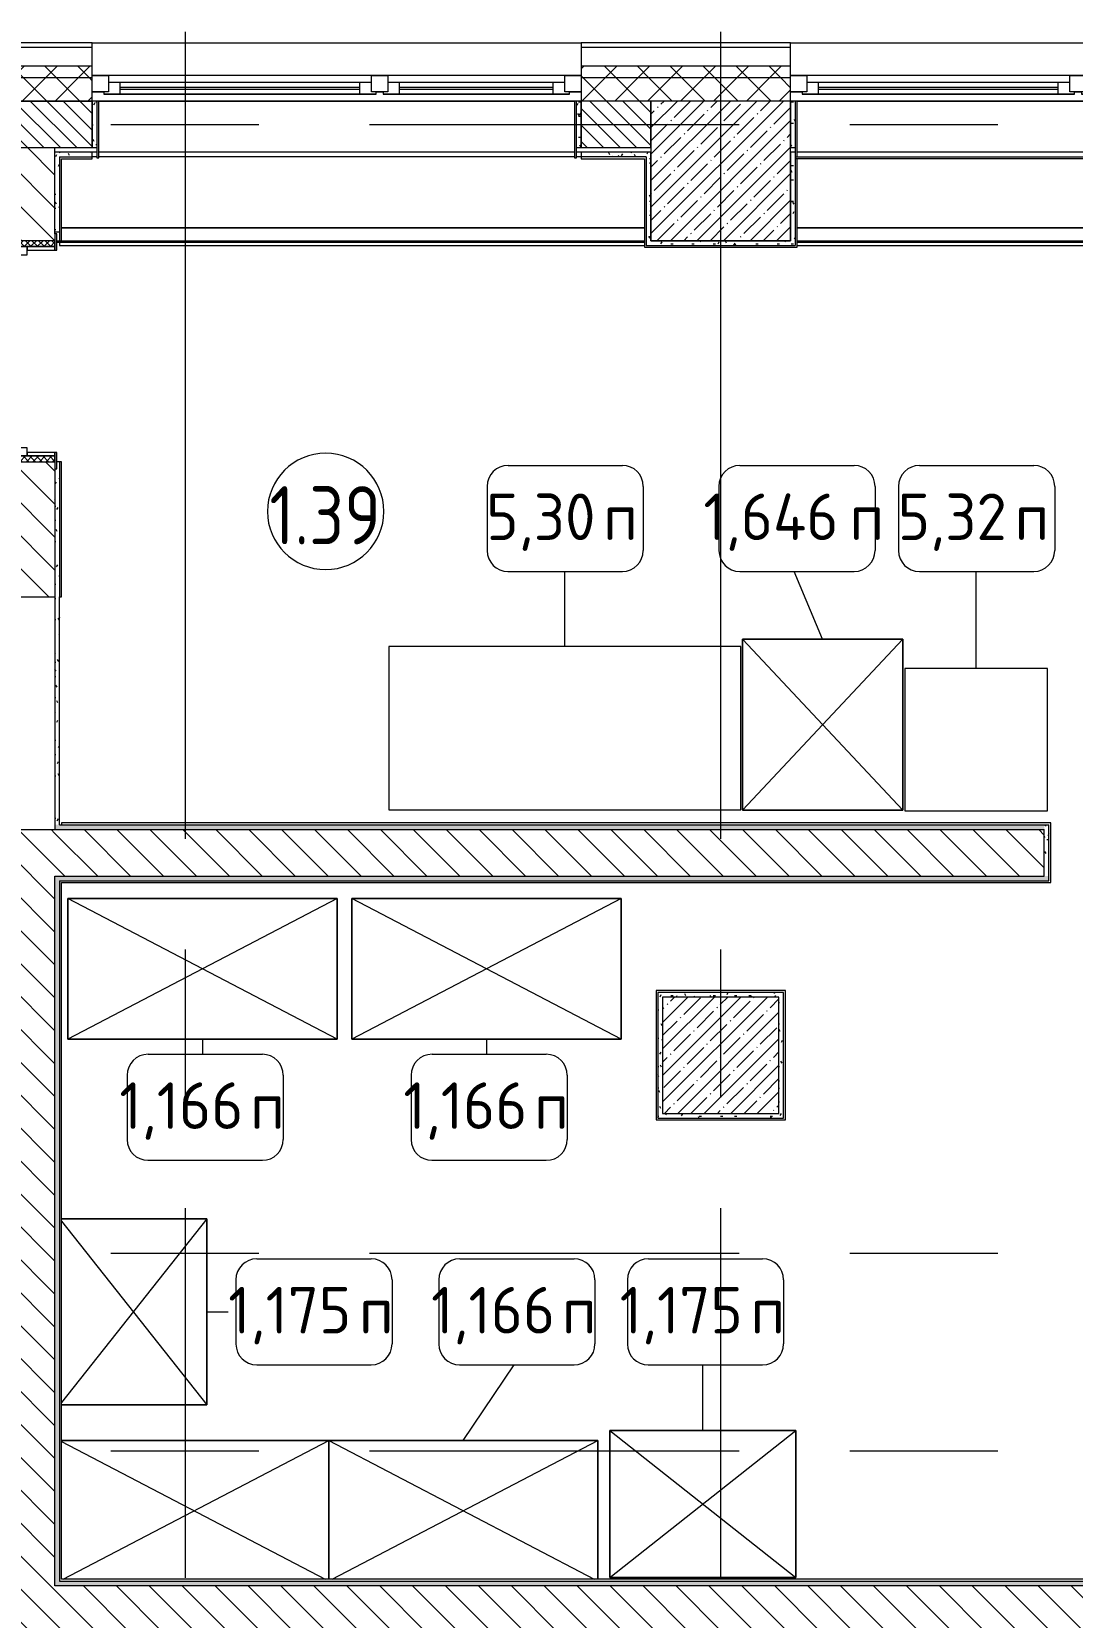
# Model space of a CAD drawing. Header units: millimetres. Extents: x 35840 to 252964, y -8553 to 29000.
# Drawn here: x 51500 to 55970, y 20585 to 27398 of the extents above; entities that cross this region are included whole.
import ezdxf

# ---------------------------------------------------------------- set-up
doc = ezdxf.new("R2010")
doc.units = ezdxf.units.MM
doc.linetypes.add('Осевая', pattern=[3175, 635, -476.25, 1587.5, -476.25])
doc.linetypes.add('Штрих короткий', pattern=[300, 150, -150])
for name, color, linetype, lineweight in [('A-AREA-IDEN', 7, 'Continuous', 9), ('A-DOOR', 7, 'Continuous', 9), ('A-DOOR-FRAM-2', 7, 'Continuous', 9), ('A-GLAZ', 7, 'Continuous', 9), ('A-GLAZ-1', 7, 'Continuous', 13), ('A-WALL', 7, 'Continuous', 9), ('I-FURN-IDEN', 7, 'Continuous', 9), ('I-WALL', 7, 'Continuous', 9), ('S-COLS', 7, 'Continuous', 9), ('Оси', 7, 'Continuous', 9), ('Оси-2', 7, 'Осевая', 9)]:
    doc.layers.add(name, color=color, linetype=linetype, lineweight=lineweight)
for name, color, linetype, lineweight, true_color in [('A-DOOR-1', 7, 'Continuous', 9, 0xc0c0c0), ('A-DOOR-3', 7, 'Штрих короткий', 9, 0xc0c0c0), ('A-DOOR-FRAM-1', 7, 'Continuous', 9, 0xc0c0c0), ('A-WALL-1', 9, 'Continuous', 9, 0x808080), ('A-WALL-FNSH-1', 9, 'Continuous', 9, 0x808080), ('I-FURN-1', 9, 'Continuous', 9, 0x808080)]:
    doc.layers.add(name, color=color, linetype=linetype, lineweight=lineweight, true_color=true_color)
doc.styles.add('GOST Common', font='GOST_Common.ttf', dxfattribs={"height": 200})
doc.styles.add('GOST Common_1', font='GOST_Common.ttf', dxfattribs={"width": 0.9, "height": 250})
pattern_1 = [(135, (600, 0), (-70.71068, -70.71068), [])]
pattern_2 = [(45, (600, 0), (-70.71068, 70.71068), []), (135, (600, 0), (-70.71068, -70.71068), [])]
pattern_3 = [(0, (600, 0), (121.92, 30.48), [10.058, -81.382, 10.058, -81.382, -487.68]), (0, (600, 0), (121.92, 30.48), [-182.88, 10.058, -172.822, 10.058, -81.382, -213.36]), (0, (600, 0), (121.92, 30.48), [-457.2, 10.058, -50.902, 10.058, -142.342]), (120, (645.72, 15.24), (-87.356454, 90.345817), [10.058, -81.382, 10.058, -81.382, -487.68]), (120, (645.72, 15.24), (-87.356454, 90.345817), [-182.88, 10.058, -172.822, 10.058, -81.382, -213.36]), (120, (645.72, 15.24), (-87.356454, 90.345817), [-457.2, 10.058, -50.902, 10.058, -142.342]), (240, (660.96, 76.2), (-34.563546, -120.825817), [10.058, -81.382, 10.058, -81.382, -487.68]), (240, (660.96, 76.2), (-34.563546, -120.825817), [-182.88, 10.058, -172.822, 10.058, -81.382, -213.36]), (240, (660.96, 76.2), (-34.563546, -120.825817), [-457.2, 10.058, -50.902, 10.058, -142.342])]

# ---------------------------------------------------------------- blocks, each defined once
blk = doc.blocks.new('BSC_Колонна _Прямоугольная - 500х500-33455413-План расстановки мебели и оборудования 1 этажа в осях 12-23')
at = {"layer": 'S-COLS'}
h = blk.add_hatch(dxfattribs=at)
h.set_pattern_fill('FP_59', color=256, style=0, pattern_type=2)
h.set_pattern_definition([(45, (-53860, -23000), (-57.02463, 57.02463), []), (45, (-53802.975, -23000), (-57.02463, 57.02463), [100.806, -20.161, 3.353, -16.808])])
h.paths.add_polyline_path([(-250, -250), (250, -250), (250, 250), (-250, 250)])
for p, q in [((250, 250), (-250, 250)), ((-250, 250), (-250, -250)), ((250, -250), (250, 250)), ((-250, -250), (250, -250))]:
    blk.add_line(p, q, dxfattribs=at)
blk = doc.blocks.new('120_Окно_СКБ_2Ст - 120_Окно_СКБ_2Ст 2100х2400 _мал створка справа_-19092174-План расстановки мебели и оборудования 1 этажа в осях 12-23')
at = {"layer": 'A-GLAZ'}
for p, q in [((1050, -5), (-1050, -5)), ((-930, -55), (100, -55)), ((100, -65), (-930, -65)), ((270, -55), (930, -55)), ((930, -65), (270, -65)), ((-1050, -75), (-1000, -75)), ((170, -75), (200, -75)), ((1000, -75), (1050, -75))]:
    blk.add_line(p, q, dxfattribs=at)
at = {"layer": 'A-GLAZ-1'}
for p, q in [((-1050, -75), (-1050, -5)), ((-1050, -5), (-980, -5)), ((-980, -5), (-980, -75)), ((150, -35), (-980, -35)), ((-980, -35), (-980, -75)), ((-930, -85), (-930, -35)), ((100, -85), (100, -35)), ((150, -75), (150, -5)), ((150, -5), (220, -5)), ((150, -75), (150, -35)), ((220, -5), (220, -75)), ((980, -35), (220, -35)), ((220, -35), (220, -75)), ((270, -85), (270, -35)), ((930, -85), (930, -35)), ((980, -75), (980, -5)), ((980, -5), (1050, -5)), ((980, -75), (980, -35)), ((1050, -5), (1050, -75)), ((-980, -75), (-1050, -75)), ((-980, -75), (-1000, -75)), ((-1000, -75), (-1000, -85)), ((-1000, -85), (170, -85)), ((170, -85), (-1000, -85)), ((220, -75), (150, -75)), ((170, -75), (150, -75)), ((170, -85), (170, -75)), ((220, -75), (200, -75)), ((200, -75), (200, -85)), ((200, -85), (1000, -85)), ((1000, -85), (200, -85)), ((1050, -75), (980, -75)), ((1000, -75), (980, -75)), ((1000, -85), (1000, -75))]:
    blk.add_line(p, q, dxfattribs=at)
blk = doc.blocks.new('110_Дверь_СКБ_1Ст_Внутренняя1 - Д-26л 950х2100 EIW30-32941023-План расстановки мебели и оборудования 1 этажа в осях 12-23')
at = {"layer": 'A-DOOR'}
h = blk.add_hatch(dxfattribs=at)
h.set_pattern_fill('FP_30', color=256, style=0, pattern_type=2)
h.set_pattern_definition([(135, (1826.41, 164.685), (-14.14214, -14.14214), []), (225, (1826.41, 164.685), (14.14214, -14.14214), [])])
h.paths.add_polyline_path([(462.5, -100), (487.5, -100), (487.5, 100), (462.5, 100), (462.5, 15.1)])
at = {"layer": 'A-DOOR-FRAM-2'}
h = blk.add_hatch(dxfattribs=at)
h.set_pattern_fill('FP_31', color=256, style=0, pattern_type=2)
h.set_pattern_definition([(45, (-296.384, 164.685), (-14.1421, 14.1421), []), (135, (-296.384, 164.685), (-14.1421, -14.1421), [])])
h.paths.add_polyline_path([(-462.5, -100), (-437.5, -100), (-437.5, 100), (-462.5, 100), (-462.5, 15.1)])
at = {"layer": 'A-DOOR-1'}
for p, q in [((437.5, 950), (397.5, 950)), ((397.5, 950), (397.5, 100)), ((437.5, 100), (437.5, 950)), ((397.5, 100), (437.5, 100))]:
    blk.add_line(p, q, dxfattribs=at)
blk.add_arc((437.5, 100), 850, 90, 180, dxfattribs=at)
at = {"layer": 'A-DOOR-FRAM-1'}
for p, q in [((-422.5, 108), (-492.5, 108)), ((-492.5, 108), (-492.5, 100)), ((-492.5, 100), (-422.5, 100)), ((-437.5, 100), (-462.5, 100)), ((-462.5, 100), (-462.5, -100)), ((-412.5, 100), (-437.5, 100)), ((-437.5, 100), (-437.5, 20)), ((-437.5, -100), (-437.5, 100)), ((-422.5, 100), (-437.5, 100)), ((-437.5, 100), (-437.5, 99)), ((-437.5, 99), (-422.5, 99)), ((-422.5, 100), (-422.5, 108)), ((-422.5, 99), (-422.5, 100)), ((-412.5, 60), (-412.5, 100)), ((437.5, 100), (437.5, 60)), ((462.5, 100), (437.5, 100)), ((517.5, 108), (447.5, 108)), ((447.5, 108), (447.5, 100)), ((462.5, 100), (447.5, 100)), ((447.5, 100), (447.5, 99)), ((447.5, 100), (517.5, 100)), ((447.5, 99), (462.5, 99)), ((462.5, 20), (462.5, 100)), ((487.5, 100), (462.5, 100)), ((462.5, 100), (462.5, -100)), ((462.5, 99), (462.5, 100)), ((487.5, -100), (487.5, 100)), ((517.5, 100), (517.5, 108)), ((-437.5, 20), (-402.5, 20)), ((-422.5, 20), (-437.5, 20)), ((-437.5, 20), (-437.5, -100)), ((-422.5, -100), (-422.5, 20)), ((-402.5, 60), (-412.5, 60)), ((-402.5, 20), (-402.5, 60)), ((437.5, 60), (427.5, 60)), ((427.5, 60), (427.5, 20)), ((427.5, 20), (462.5, 20)), ((462.5, 20), (447.5, 20)), ((447.5, 20), (447.5, -100)), ((462.5, -100), (462.5, 20)), ((-422.5, -100), (-492.5, -100)), ((-492.5, -100), (-492.5, -108)), ((-492.5, -108), (-422.5, -108)), ((-462.5, -100), (-437.5, -100)), ((-437.5, -100), (-422.5, -100)), ((-422.5, -108), (-422.5, -100)), ((447.5, -100), (462.5, -100)), ((517.5, -100), (447.5, -100)), ((447.5, -100), (447.5, -108)), ((447.5, -108), (517.5, -108)), ((462.5, -100), (487.5, -100)), ((517.5, -108), (517.5, -100))]:
    blk.add_line(p, q, dxfattribs=at)
blk = doc.blocks.new('DOR_Проход в стене_Прямоугольный - 1000x1500-23441848-План расстановки мебели и оборудования 1 этажа в осях 12-23')
at = {"layer": 'A-DOOR-3'}
for p, q in [((500, 100), (-500, 100)), ((500, -100), (-500, -100))]:
    blk.add_line(p, q, dxfattribs=at)
blk = doc.blocks.new('Шкаф параметрический - 1_175п-25545211-План расстановки мебели и оборудования 1 этажа в осях 12-23')
at = {"layer": 'I-FURN-1'}
for p, q in [((0, 632), (789.9, 8)), ((800, 632), (0, 632)), ((0, 632), (0, 8)), ((0, 8), (0, 632)), ((0, 632), (800, 632)), ((10.1, 8), (800, 632)), ((800, 8), (800, 632)), ((800, 632), (800, 8))]:
    blk.add_line(p, q, dxfattribs=at)
blk = doc.blocks.new('Шкаф параметрический - 1_166п-25545423-План расстановки мебели и оборудования 1 этажа в осях 12-23')
at = {"layer": 'I-FURN-1'}
for p, q in [((0, 0), (1156, 605)), ((0, 605), (1156, 0)), ((1156, 605), (0, 605)), ((0, 605), (0, 0)), ((0, 0), (0, 605)), ((0, 605), (1156, 605)), ((1156, 0), (1156, 605)), ((1156, 605), (1156, 0)), ((0, 0), (1156, 0)), ((1156, 0), (0, 0))]:
    blk.add_line(p, q, dxfattribs=at)
blk = doc.blocks.new('Шкаф параметрический - 1_166п-V154-План расстановки мебели и оборудования 1 этажа в осях 12-23')
at = {"layer": 'I-FURN-1'}
for p, q in [((1156, 605), (8, 605)), ((8, 605), (1156, 605)), ((8, 600.8), (1140.7, 8)), ((15.3, 8), (1156, 605)), ((1156, 8), (1156, 605)), ((1156, 605), (1156, 8))]:
    blk.add_line(p, q, dxfattribs=at)
blk = doc.blocks.new('Шкаф параметрический - 1_166п-V155-План расстановки мебели и оборудования 1 этажа в осях 12-23')
at = {"layer": 'I-FURN-1'}
for p, q in [((0, 605), (1140.7, 8)), ((1156, 605), (0, 605)), ((0, 605), (0, 8)), ((0, 8), (0, 605)), ((0, 605), (1156, 605)), ((15.3, 8), (1156, 605)), ((1156, 8), (1156, 605)), ((1156, 605), (1156, 8))]:
    blk.add_line(p, q, dxfattribs=at)
blk = doc.blocks.new('Шкаф параметрический - 1_175п-V156-План расстановки мебели и оборудования 1 этажа в осях 12-23')
at = {"layer": 'I-FURN-1'}
for p, q in [((0, 0), (800, 632)), ((0, 632), (800, 0)), ((800, 632), (0, 632)), ((0, 632), (0, 0)), ((0, 0), (0, 632)), ((0, 632), (800, 632)), ((800, 0), (800, 632)), ((800, 632), (800, 0)), ((0, 0), (800, 0)), ((800, 0), (0, 0))]:
    blk.add_line(p, q, dxfattribs=at)
blk = doc.blocks.new('Стол базовый прямоугольный - 5_30п-25546053-План расстановки мебели и оборудования 1 этажа в осях 12-23')
at = {"layer": 'I-FURN-1'}
for p, q in [((756, 351), (-756, 351)), ((-756, 351), (-756, -351)), ((756, -351), (756, 351)), ((-756, -351), (756, -351))]:
    blk.add_line(p, q, dxfattribs=at)
blk = doc.blocks.new('Стол базовый прямоугольный - 5_32п-25546122-План расстановки мебели и оборудования 1 этажа в осях 12-23')
at = {"layer": 'I-FURN-1'}
for p, q in [((306, 305.5), (-306, 305.5)), ((-306, 305.5), (-306, -305.5)), ((306, -305.5), (306, 305.5)), ((-306, -305.5), (306, -305.5))]:
    blk.add_line(p, q, dxfattribs=at)
blk = doc.blocks.new('Шкаф параметрический - 1_146п-25555661-План расстановки мебели и оборудования 1 этажа в осях 12-23')
at = {"layer": 'I-FURN-1'}
for p, q in [((0, 0), (688.5, 734.4)), ((0, 734.4), (688.5, 0)), ((688.5, 734.4), (0, 734.4)), ((0, 734.4), (0, 0)), ((0, 0), (0, 734.4)), ((0, 734.4), (688.5, 734.4)), ((688.5, 0), (688.5, 734.4)), ((688.5, 734.4), (688.5, 0)), ((0, 0), (688.5, 0)), ((688.5, 0), (0, 0))]:
    blk.add_line(p, q, dxfattribs=at)
blk = doc.blocks.new('Зашивка приборов отопления7 - Зашивка приборов отопления-33277170-План расстановки мебели и оборудования 1 этажа в осях 12-23')
at = {"layer": 'A-WALL'}
for p, q in [((51780, 26880), (51760, 26880)), ((53832, 26880), (51788, 26880)), ((53860, 26880), (53840, 26880)), ((51619.5, 26537.5), (51619.5, 26480)), ((51628, 26555), (54132, 26555)), ((54132, 26555), (51628, 26555)), ((51619.5, 26480), (54132, 26480))]:
    blk.add_line(p, q, dxfattribs=at)
blk = doc.blocks.new('Зашивка приборов отопления8 - Зашивка приборов отопления-33277697-План расстановки мебели и оборудования 1 этажа в осях 12-23')
at = {"layer": 'A-WALL'}
for p, q in [((52060.5, 26860), (52060.5, 26852)), ((54112, 26880), (52068, 26880)), ((52068, 26555), (54112, 26555)), ((54112, 26555), (52068, 26555)), ((52068, 26480), (54112, 26480))]:
    blk.add_line(p, q, dxfattribs=at)
blk = doc.blocks.new('Марка_Мебель - В прямоуг_Balcon_Марка-25523697-План расстановки мебели и оборудования 1 этажа в осях 12-23')
at = {"layer": 'I-FURN-IDEN'}
for p, q in [((-2.455, 2.278), (2.455, 2.278)), ((-3.355, 1.378), (-3.355, -1.384)), ((3.355, 1.378), (3.355, -1.378)), ((-2.461, -2.278), (2.455, -2.278))]:
    blk.add_line(p, q, dxfattribs=at)
for centre, radius, start, end in [((-2.455, 1.378), 0.9, 90, 180), ((2.455, 1.378), 0.9, 0, 90), ((-2.461, -1.384), 0.893, 180, 270), ((2.455, -1.378), 0.9, 270, 0)]:
    blk.add_arc(centre, radius, start, end, dxfattribs=at)
blk = doc.blocks.new('Марка_Помещения - Номер-25198446-План расстановки мебели и оборудования 1 этажа в осях 12-23')
at = {"layer": 'A-AREA-IDEN'}
for start, end in [(360, 180), (180, 360)]:
    blk.add_arc((0, 0), 2.5, start, end, dxfattribs=at)

msp = doc.modelspace()

# ---------------------------------------------------------------- hatches: boundary and pattern name
at = {"layer": 'A-WALL'}
h = msp.add_hatch(dxfattribs=at)
h.set_pattern_fill('FP_17', color=256, style=0, pattern_type=2)
h.set_pattern_definition(pattern_2)
h.paths.add_polyline_path([(84490.7, 27200), (84490.7, 27250), (80350, 27250), (80350, 27200), (83370.4, 27200)])
h.paths.add_polyline_path([(76848.4, 27200), (77250, 27200), (77250, 27250), (76350, 27250), (76350, 27200)])
h.paths.add_polyline_path([(74250, 27200), (74250, 27250), (72910, 27250), (72910, 27200), (73949.7, 27200)])
h.paths.add_polyline_path([(70810, 27200), (70810, 27250), (68210, 27250), (68210, 27200), (70326.3, 27200)])
h.paths.add_polyline_path([(67110, 27200), (67110, 27250), (66160, 27250), (66160, 27200), (66703, 27200)])
h.paths.add_polyline_path([(61060, 27200), (61060, 27250), (60005, 27250), (60005, 27200), (60180.9, 27200)])
h.paths.add_polyline_path([(57705, 27200), (57705, 27250), (56860, 27250), (56860, 27200), (57282.2, 27200)])
h.paths.add_polyline_path([(54383.5, 27200), (54760, 27200), (54760, 27250), (53860, 27250), (53860, 27200)])
h.paths.add_polyline_path([(51760, 27200), (51760, 27250), (50860, 27250), (50860, 27200), (51484.9, 27200)])
h.paths.add_polyline_path([(48586.2, 27200), (48760, 27200), (48760, 27250), (47660, 27250), (47660, 27200), (47861.5, 27200)])
h.paths.add_polyline_path([(44560, 27200), (44560, 27250), (42160, 27250), (42160, 27200), (44238.1, 27200)])
h = msp.add_hatch(dxfattribs=at)
h.set_pattern_fill('FP_17', color=256, style=0, pattern_type=2)
h.set_pattern_definition(pattern_2)
h.paths.add_polyline_path([(84490.7, 27100), (84490.7, 27200), (80350, 27200), (80350, 27100), (83370.4, 27100)])
h.paths.add_polyline_path([(77250, 27100), (77250, 27200), (76350, 27200), (76350, 27100), (76848.4, 27100)])
h.paths.add_polyline_path([(74250, 27100), (74250, 27200), (72910, 27200), (72910, 27100), (74040, 27100)])
h.paths.add_polyline_path([(70310, 27100), (70810, 27100), (70810, 27200), (68210, 27200), (68210, 27110), (68242, 27110), (68242, 27102), (68210, 27102), (68210, 27100), (68877, 27100)])
h.paths.add_polyline_path([(67060, 27100), (67110, 27100), (67110, 27102), (67078, 27102), (67078, 27110), (67110, 27110), (67110, 27200), (66160, 27200), (66160, 27100), (66760, 27100)])
h.paths.add_polyline_path([(60760, 27100), (61060, 27100), (61060, 27200), (60005, 27200), (60005, 27100), (60180.9, 27100)])
h.paths.add_polyline_path([(57282.2, 27100), (57705, 27100), (57705, 27200), (56860, 27200), (56860, 27100)])
h.paths.add_polyline_path([(54383.5, 27100), (54760, 27100), (54760, 27200), (53860, 27200), (53860, 27100), (54160, 27100)])
h.paths.add_polyline_path([(51760, 27100), (51760, 27200), (50860, 27200), (50860, 27100), (51484.9, 27100)])
h.paths.add_polyline_path([(48760, 27100), (48760, 27200), (47660, 27200), (47660, 27100), (48586.2, 27100)])
h.paths.add_polyline_path([(44560, 27100), (44560, 27200), (42160, 27200), (42160, 27100), (44238.1, 27100)])
h = msp.add_hatch(dxfattribs=at)
h.set_pattern_fill('FP_21', color=256, style=0, pattern_type=2)
h.set_pattern_definition([(135, (600, 0), (-35.35534, -35.35534), [])])
h.paths.add_polyline_path([(80650, 26900), (80650, 27100), (80350, 27100), (80350, 26900), (80471.7, 26900)])
h.paths.add_polyline_path([(76350, 26900), (76750, 26900), (76750, 27100), (76350, 27100)])
h.paths.add_polyline_path([(73540, 26900), (73540, 27100), (72910, 27100), (72910, 26900), (73225, 26900)])
h.paths.add_polyline_path([(74250, 26900), (74250, 27100), (74040, 27100), (74040, 26900)])
h.paths.add_polyline_path([(70310, 26900), (70310, 27100), (68206, 27100), (68206, 26900), (68877, 26900)])
h.paths.add_polyline_path([(66760, 26900), (67060, 26900), (67060, 27100), (66760, 27100), (66760, 27095.5)])
h.paths.add_polyline_path([(60760, 26900), (61060, 26900), (61060, 27100), (60760, 27100)])
h.paths.add_polyline_path([(60160, 26900), (60160, 27100), (60005, 27100), (60005, 26900)])
h.paths.add_polyline_path([(57644.6, 26900), (57705, 26900), (57705, 27100), (56860, 27100), (56860, 26900), (57550, 26900)])
h.paths.add_polyline_path([(54021.2, 26900), (54160, 26900), (54160, 27100), (53860, 27100), (53860, 26900)])
h.paths.add_polyline_path([(51600, 26900), (51760, 26900), (51760, 27100), (50860, 27100), (50860, 26900), (51484.9, 26900)])
h.paths.add_polyline_path([(47680.3, 26900), (48160, 26900), (48160, 27100), (47660, 27100), (47660, 26900)])
h.paths.add_polyline_path([(44560, 26900), (44560, 27100), (42760, 27100), (42760, 26900), (44238.1, 26900)])
at = {"layer": 'I-WALL'}
h = msp.add_hatch(dxfattribs=at)
h.set_pattern_fill('FP_85', color=256, style=0, pattern_type=2)
h.set_pattern_definition(pattern_3)
h.paths.add_polyline_path([(51780, 26900), (51780, 27100), (51760, 27100), (51760, 26900)])
h = msp.add_hatch(dxfattribs=at)
h.set_pattern_fill('FP_85', color=256, style=0, pattern_type=2)
h.set_pattern_definition(pattern_3)
h.paths.add_polyline_path([(53860, 26900), (53860, 27100), (53840, 27100), (53840, 26900)])
h = msp.add_hatch(dxfattribs=at)
h.set_pattern_fill('FP_85', color=256, style=0, pattern_type=2)
h.set_pattern_definition(pattern_3)
h.paths.add_polyline_path([(54780, 26900), (54780, 27100), (54760, 27100), (54760, 26900)])
h = msp.add_hatch(dxfattribs=at)
h.set_pattern_fill('FP_20', color=256, style=0, pattern_type=2)
h.set_pattern_definition(pattern_1)
h.paths.add_polyline_path([(51600, 20520), (51600, 23970), (51400, 23970), (51400, 20520), (51484.9, 20520)])
h.paths.add_polyline_path([(51484.9, 24970), (51600, 24970), (51600, 25550), (51400, 25550), (51400, 24970)])
h.paths.add_polyline_path([(51600, 26500), (51600, 26900), (51400, 26900), (51400, 26500), (51484.9, 26500)])
h = msp.add_hatch(dxfattribs=at)
h.set_pattern_fill('FP_85', color=256, style=0, pattern_type=2)
h.set_pattern_definition(pattern_3)
h.paths.add_polyline_path([(51620, 23990), (51620, 25550), (51608, 25550), (51608, 25520), (51600, 25520), (51600, 23990), (51608, 23990)])
h.paths.add_polyline_path([(51620, 26537.5), (51620, 26880), (51600, 26880), (51600, 26537.5)])
h = msp.add_hatch(dxfattribs=at)
h.set_pattern_fill('FP_85', color=256, style=0, pattern_type=2)
h.set_pattern_definition(pattern_3)
h.paths.add_polyline_path([(54160, 26860), (54160, 26880), (53860, 26880), (53860, 26860), (54140, 26860)])
h.paths.add_polyline_path([(51760, 26860), (51760, 26880), (51620, 26880), (51620, 26860), (51640.9, 26860)])
h = msp.add_hatch(dxfattribs=at)
h.set_pattern_fill('FP_85', color=256, style=0, pattern_type=2)
h.set_pattern_definition(pattern_3)
h.paths.add_polyline_path([(54140, 26480), (54160, 26480), (54160, 26860), (54140, 26860), (54140, 26578.4)])
h = msp.add_hatch(dxfattribs=at)
h.set_pattern_fill('FP_85', color=256, style=0, pattern_type=2)
h.set_pattern_definition(pattern_3)
h.paths.add_polyline_path([(54760, 26500), (54780, 26500), (54780, 26880), (54760, 26880), (54760, 26578.4)])
h = msp.add_hatch(dxfattribs=at)
h.set_pattern_fill('FP_85', color=256, style=0, pattern_type=2)
h.set_pattern_definition(pattern_3)
h.paths.add_polyline_path([(54160, 26480), (54780, 26480), (54780, 26500), (54160, 26500)])
h = msp.add_hatch(dxfattribs=at)
h.set_pattern_fill('FP_85', color=256, style=0, pattern_type=2)
h.set_pattern_definition(pattern_3)
h.paths.add_polyline_path([(55850, 23970), (55850, 23990), (51600, 23990), (51600, 23970), (55832.9, 23970)])
h = msp.add_hatch(dxfattribs=at)
h.set_pattern_fill('FP_85', color=256, style=0, pattern_type=2)
h.set_pattern_definition(pattern_3)
h.paths.add_polyline_path([(55870, 23770), (55870, 23990), (55850, 23990), (55850, 23770)])
h = msp.add_hatch(dxfattribs=at)
h.set_pattern_fill('FP_20', color=256, style=0, pattern_type=2)
h.set_pattern_definition(pattern_1)
h.paths.add_polyline_path([(55850, 23770), (55850, 23970), (51600, 23970), (51600, 23770), (55832.9, 23770)])
h = msp.add_hatch(dxfattribs=at)
h.set_pattern_fill('FP_85', color=256, style=0, pattern_type=2)
h.set_pattern_definition(pattern_3)
h.paths.add_polyline_path([(51620, 20740), (51620, 23770), (51600, 23770), (51600, 20740)])
h = msp.add_hatch(dxfattribs=at)
h.set_pattern_fill('FP_85', color=256, style=0, pattern_type=2)
h.set_pattern_definition(pattern_3)
h.paths.add_polyline_path([(55870, 23750), (55870, 23770), (51620, 23770), (51620, 23750), (55832.9, 23750)])
h = msp.add_hatch(dxfattribs=at)
h.set_pattern_fill('FP_85', color=256, style=0, pattern_type=2)
h.set_pattern_definition(pattern_3)
h.paths.add_polyline_path([(54710, 23250), (54710, 23270), (54190, 23270), (54190, 23250), (54210, 23250)])
h = msp.add_hatch(dxfattribs=at)
h.set_pattern_fill('FP_85', color=256, style=0, pattern_type=2)
h.set_pattern_definition(pattern_3)
h.paths.add_polyline_path([(54210, 22730), (54210, 23250), (54190, 23250), (54190, 22730)])
h = msp.add_hatch(dxfattribs=at)
h.set_pattern_fill('FP_85', color=256, style=0, pattern_type=2)
h.set_pattern_definition(pattern_3)
h.paths.add_polyline_path([(54730, 22750), (54730, 23270), (54710, 23270), (54710, 22750)])
h = msp.add_hatch(dxfattribs=at)
h.set_pattern_fill('FP_85', color=256, style=0, pattern_type=2)
h.set_pattern_definition(pattern_3)
h.paths.add_polyline_path([(54710, 22730), (54730, 22730), (54730, 22750), (54210, 22750), (54210, 22730)])
h = msp.add_hatch(dxfattribs=at)
h.set_pattern_fill('FP_85', color=256, style=0, pattern_type=2)
h.set_pattern_definition(pattern_3)
h.paths.add_polyline_path([(57930, 20720), (57930, 20740), (51600, 20740), (51600, 20720), (57282.2, 20720)])
h = msp.add_hatch(dxfattribs=at)
h.set_pattern_fill('FP_20', color=256, style=0, pattern_type=2)
h.set_pattern_definition(pattern_1)
h.paths.add_polyline_path([(58130, 20520), (58130, 20720), (51600, 20720), (51600, 20520), (58006.9, 20520)])
at = {"layer": 'S-COLS'}
h = msp.add_hatch(dxfattribs=at)
h.set_pattern_fill('FP_1', color=256, style=0, pattern_type=2)
h.set_pattern_definition([(45, (600, 0), (-57.02463, 57.02463), []), (45, (657.025, 0), (-57.02463, 57.02463), [100.806, -20.161, 3.353, -16.808])])
h.paths.add_polyline_path([(54160, 26500), (54760, 26500), (54760, 27100), (54160, 27100), (54160, 26578.4)])

# ---------------------------------------------------------------- linework, layer by layer
at = {"layer": 'A-WALL'}
for p, q in [((51760, 27330), (50860, 27330)), ((51760, 27350), (53860, 27350)), ((54760, 27330), (53860, 27330)), ((54760, 27350), (56860, 27350)), ((51760, 27250), (50860, 27250)), ((51760, 27200), (50860, 27200)), ((54760, 27250), (53860, 27250)), ((54760, 27200), (53860, 27200)), ((51760, 27100), (50860, 27100)), ((50860, 27100), (51760, 27100)), ((53832, 27100), (51788, 27100)), ((54160, 27100), (53860, 27100)), ((54160, 26900), (54160, 27100)), ((56832, 27100), (54788, 27100)), ((51620, 26860), (51760, 26860)), ((51620, 26860), (51620, 26537.5)), ((54140, 26860), (53860, 26860)), ((54140, 26860), (54140, 26480)), ((54780, 26880), (54780, 26480)), ((51620, 23990), (55870, 23990)), ((51380, 23970), (55850, 23970)), ((55850, 23770), (55850, 23970)), ((51600, 23770), (55850, 23770)), ((51620, 23750), (55870, 23750)), ((51620, 23750), (51620, 20740)), ((51620, 20740), (57910, 20740))]:
    msp.add_line(p, q, dxfattribs=at)
at = {"layer": 'A-WALL-1'}
for p, q in [((51760, 27100), (51760, 27330)), ((53860, 27330), (53860, 27100)), ((54760, 27100), (54760, 27330)), ((51760, 26900), (51760, 27100)), ((51780, 27100), (51760, 27100)), ((51760, 27100), (51760, 26900)), ((53860, 27100), (53840, 27100)), ((53860, 27100), (53860, 26900)), ((53860, 26900), (53860, 27100)), ((54780, 27100), (53860, 27100)), ((54760, 27100), (54760, 26900)), ((50840, 26900), (51760, 26900)), ((51600, 26530), (51600, 26900)), ((51760, 26880), (51600, 26880)), ((51760, 26900), (51780, 26900)), ((51760, 26860), (51760, 26880)), ((53840, 26900), (53860, 26900)), ((53860, 26900), (54160, 26900)), ((54160, 26880), (53860, 26880)), ((53860, 26880), (53860, 26860)), ((54160, 26500), (54160, 26880)), ((54760, 26900), (54780, 26900)), ((54780, 26880), (54760, 26880)), ((54760, 26880), (54760, 26500)), ((51600, 26537.5), (51620, 26537.5)), ((54140, 26480), (54780, 26480)), ((54760, 26500), (54160, 26500)), ((51620, 25550), (51608, 25550)), ((51600, 25520), (51600, 23970)), ((51380, 24970), (51600, 24970)), ((51620, 23990), (51620, 24970)), ((55870, 23750), (55870, 23990)), ((51600, 20720), (51600, 23770)), ((54730, 23270), (54190, 23270)), ((54190, 23270), (54190, 22730)), ((54730, 22730), (54730, 23270)), ((54190, 22730), (54730, 22730)), ((57930, 20720), (51600, 20720))]:
    msp.add_line(p, q, dxfattribs=at)
at = {"layer": 'A-WALL-FNSH-1'}
for p, q in [((51760, 27350), (50860, 27350)), ((51760, 27330), (51760, 27350)), ((54760, 27350), (53860, 27350)), ((53860, 27350), (53860, 27330)), ((54760, 27330), (54760, 27350)), ((51788, 27100), (51780, 27100)), ((51780, 27100), (51780, 26856)), ((51788, 26856), (51788, 27100)), ((53840, 27100), (53832, 27100)), ((53832, 27100), (53832, 26856)), ((53840, 26856), (53840, 27100)), ((54788, 27100), (54780, 27100)), ((54780, 27100), (54780, 26860)), ((54788, 26860), (54788, 27100)), ((51628, 26852), (51760, 26852)), ((51628, 26500), (51628, 26852)), ((51760, 26852), (51760, 26860)), ((51780, 26856), (51788, 26856)), ((53832, 26856), (53840, 26856)), ((53860, 26860), (53860, 26852)), ((53860, 26852), (54132, 26852)), ((54132, 26852), (54132, 26472)), ((54780, 26860), (54788, 26860)), ((54788, 26852), (54780, 26852)), ((54788, 26472), (54788, 26852)), ((51620, 26537.5), (51620, 26500)), ((51620, 26500), (51628, 26500)), ((54132, 26472), (54788, 26472)), ((51620, 25550), (51620, 24970)), ((51628, 25550), (51620, 25550)), ((51628, 24970), (51628, 25550)), ((51620, 24970), (51628, 24970)), ((55878, 23998), (51628, 23998)), ((51628, 23998), (51628, 23990)), ((55878, 23742), (55878, 23998)), ((51628, 23742), (55878, 23742)), ((51628, 20748), (51628, 23742)), ((54738, 23278), (54182, 23278)), ((54182, 23278), (54182, 22722)), ((54738, 22722), (54738, 23278)), ((54182, 22722), (54738, 22722)), ((57902, 20748), (51628, 20748))]:
    msp.add_line(p, q, dxfattribs=at)
at = {"layer": 'I-FURN-IDEN'}
for p, q in [((53790, 24756), (53790, 25078.8)), ((54897.3, 24787.3), (54775.5, 25078.8)), ((55557.5, 24661.7), (55557.5, 25078.8)), ((52233.7, 23069.1), (52233.7, 23004)), ((53453.7, 23069.1), (53453.7, 23004)), ((52252, 21897.3), (52344.1, 21897.3)), ((53354, 21345), (53572.7, 21669.5)), ((54382.9, 21388.1), (54382.9, 21669.5))]:
    msp.add_line(p, q, dxfattribs=at)
at = {"layer": 'I-WALL'}
for p, q in [((51788, 27100), (53832, 27100)), ((54788, 27100), (56832, 27100)), ((51780, 26880), (51760, 26880)), ((51780, 26860), (51760, 26860)), ((53832, 26880), (51788, 26880)), ((53832, 26860), (51788, 26860)), ((53860, 26880), (53840, 26880)), ((53860, 26860), (53840, 26860)), ((56832, 26880), (54788, 26880)), ((54788, 26860), (56832, 26860)), ((56832, 26852), (54788, 26852)), ((51608, 26500), (51620, 26500)), ((54132, 26492), (51608, 26492)), ((51628, 26500), (54132, 26500)), ((54788, 26500), (56832, 26500)), ((56832, 26492), (54788, 26492))]:
    msp.add_line(p, q, dxfattribs=at)
at = {"layer": 'S-COLS'}
for p, q in [((54760, 27100), (54160, 27100)), ((54160, 27100), (54160, 26900)), ((54760, 26500), (54760, 27100)), ((54160, 26900), (54160, 26500)), ((54160, 26500), (54760, 26500))]:
    msp.add_line(p, q, dxfattribs=at)
at = {"layer": 'Оси'}
for p, q in [((52160, 24898.1), (52160, 27398.1)), ((54460, 24898.1), (54460, 27398.1))]:
    msp.add_line(p, q, dxfattribs=at)
at = {"layer": 'Оси-2'}
for p, q in [((39140.1, 27000), (82060, 27000)), ((52160, 593.7), (52160, 24898.1)), ((54460, 593.7), (54460, 24898.1)), ((39140.1, 22150), (82060, 22150)), ((39140.1, 21300), (82060, 21300))]:
    msp.add_line(p, q, dxfattribs=at)

# ---------------------------------------------------------------- block references
at = {"layer": 'A-AREA-IDEN', "xscale": 99.99999999999993, "yscale": 99.99999999999993, "zscale": 99.99999999999993}
msp.add_blockref('Марка_Помещения - Номер-25198446-План расстановки мебели и оборудования 1 этажа в осях 12-23', (52762.8, 25336.8), dxfattribs=at)
at = {"layer": 'A-DOOR-1', "rotation": 89.9999999999999}
for name, p in [('110_Дверь_СКБ_1Ст_Внутренняя1 - Д-26л 950х2100 EIW30-32941023-План расстановки мебели и оборудования 1 этажа в осях 12-23', (51500, 26012.5)), ('DOR_Проход в стене_Прямоугольный - 1000x1500-23441848-План расстановки мебели и оборудования 1 этажа в осях 12-23', (51500, 24470))]:
    msp.add_blockref(name, p, dxfattribs=at)
at = {"layer": 'A-GLAZ'}
for p in [(52810, 27215), (55810, 27215)]:
    msp.add_blockref('120_Окно_СКБ_2Ст - 120_Окно_СКБ_2Ст 2100х2400 _мал створка справа_-19092174-План расстановки мебели и оборудования 1 этажа в осях 12-23', p, dxfattribs=at)
at = {"layer": 'A-WALL'}
for name, p in [('Зашивка приборов отопления7 - Зашивка приборов отопления-33277170-План расстановки мебели и оборудования 1 этажа в осях 12-23', (0, 0)), ('Зашивка приборов отопления8 - Зашивка приборов отопления-33277697-План расстановки мебели и оборудования 1 этажа в осях 12-23', (2720, 0))]:
    msp.add_blockref(name, p, dxfattribs=at)
at = {"layer": 'I-FURN-1'}
for name, p in [('Стол базовый прямоугольный - 5_30п-25546053-План расстановки мебели и оборудования 1 этажа в осях 12-23', (53790, 24405)), ('Шкаф параметрический - 1_146п-25555661-План расстановки мебели и оборудования 1 этажа в осях 12-23', (54553, 24052.8)), ('Стол базовый прямоугольный - 5_32п-25546122-План расстановки мебели и оборудования 1 этажа в осях 12-23', (55557.5, 24356.2)), ('Шкаф параметрический - 1_166п-V154-План расстановки мебели и оборудования 1 этажа в осях 12-23', (51620, 20740)), ('Шкаф параметрический - 1_166п-V155-План расстановки мебели и оборудования 1 этажа в осях 12-23', (52776, 20740)), ('Шкаф параметрический - 1_175п-V156-План расстановки мебели и оборудования 1 этажа в осях 12-23', (53982.9, 20756.1))]:
    msp.add_blockref(name, p, dxfattribs=at)
for name, p, rotation in [('Шкаф параметрический - 1_166п-25545423-План расстановки мебели и оборудования 1 этажа в осях 12-23', (52811.7, 23674.1), 180), ('Шкаф параметрический - 1_166п-25545423-План расстановки мебели и оборудования 1 этажа в осях 12-23', (54031.7, 23674.1), 180), ('Шкаф параметрический - 1_175п-25545211-План расстановки мебели и оборудования 1 этажа в осях 12-23', (51620, 22297.3), 270.0000000000006)]:
    msp.add_blockref(name, p, dxfattribs=dict(at, rotation=rotation))
at = {"layer": 'I-FURN-IDEN', "xscale": 99.99999999999993, "yscale": 99.99999999999993, "zscale": 99.99999999999993}
for p in [(53791.8, 25306.6), (54787.5, 25306.6), (55559.3, 25306.6), (52245.2, 22776.2), (53465.2, 22776.2), (52712.6, 21897.3), (53584.2, 21897.3), (54394.4, 21897.3)]:
    msp.add_blockref('Марка_Мебель - В прямоуг_Balcon_Марка-25523697-План расстановки мебели и оборудования 1 этажа в осях 12-23', p, dxfattribs=at)
at = {"layer": 'S-COLS'}
msp.add_blockref('BSC_Колонна _Прямоугольная - 500х500-33455413-План расстановки мебели и оборудования 1 этажа в осях 12-23', (54460, 23000), dxfattribs=at)

# ---------------------------------------------------------------- texts
at = {"layer": 'A-AREA-IDEN', "insert": (52520.9, 25445.3), "char_height": 250, "width": 606.076, "attachment_point": 1, "style": 'GOST Common_1'}
msp.add_mtext('1.39', dxfattribs=at)
at = {"layer": 'I-FURN-IDEN', "char_height": 200, "attachment_point": 1, "style": 'GOST Common'}
for s, insert, width in [('5,30', (53452.8, 25413.7), 609.282), ('1,646', (54385.5, 25413.7), 761.603), ('5,32', (55220.3, 25413.7), 609.282), ('\\fGOST Common|b0|i0|c204|p34|;п', (53955.5, 25413.7), 176.371), ('\\fGOST Common|b0|i0|c204|p34|;п', (55013.9, 25413.7), 176.371), ('\\fGOST Common|b0|i0|c204|p34|;п', (55723, 25413.7), 176.371), ('1,166', (51876.7, 22883.3), 681.434), ('1,166', (53096.7, 22883.3), 681.434), ('\\fGOST Common|b0|i0|c204|p34|;п', (52438.9, 22883.3), 176.371), ('\\fGOST Common|b0|i0|c204|p34|;п', (53658.9, 22883.3), 176.371), ('1,175', (52344.1, 22004.3), 681.434), ('\\fGOST Common|b0|i0|c204|p34|;п', (52906.4, 22004.3), 176.371), ('1,166', (53215.7, 22004.3), 681.434), ('\\fGOST Common|b0|i0|c204|p34|;п', (53778, 22004.3), 176.371), ('1,175', (54025.9, 22004.3), 681.434), ('\\fGOST Common|b0|i0|c204|p34|;п', (54588.1, 22004.3), 176.371)]:
    msp.add_mtext(s, dxfattribs=dict(at, insert=insert, width=width))

doc.saveas('drawing.dxf')
